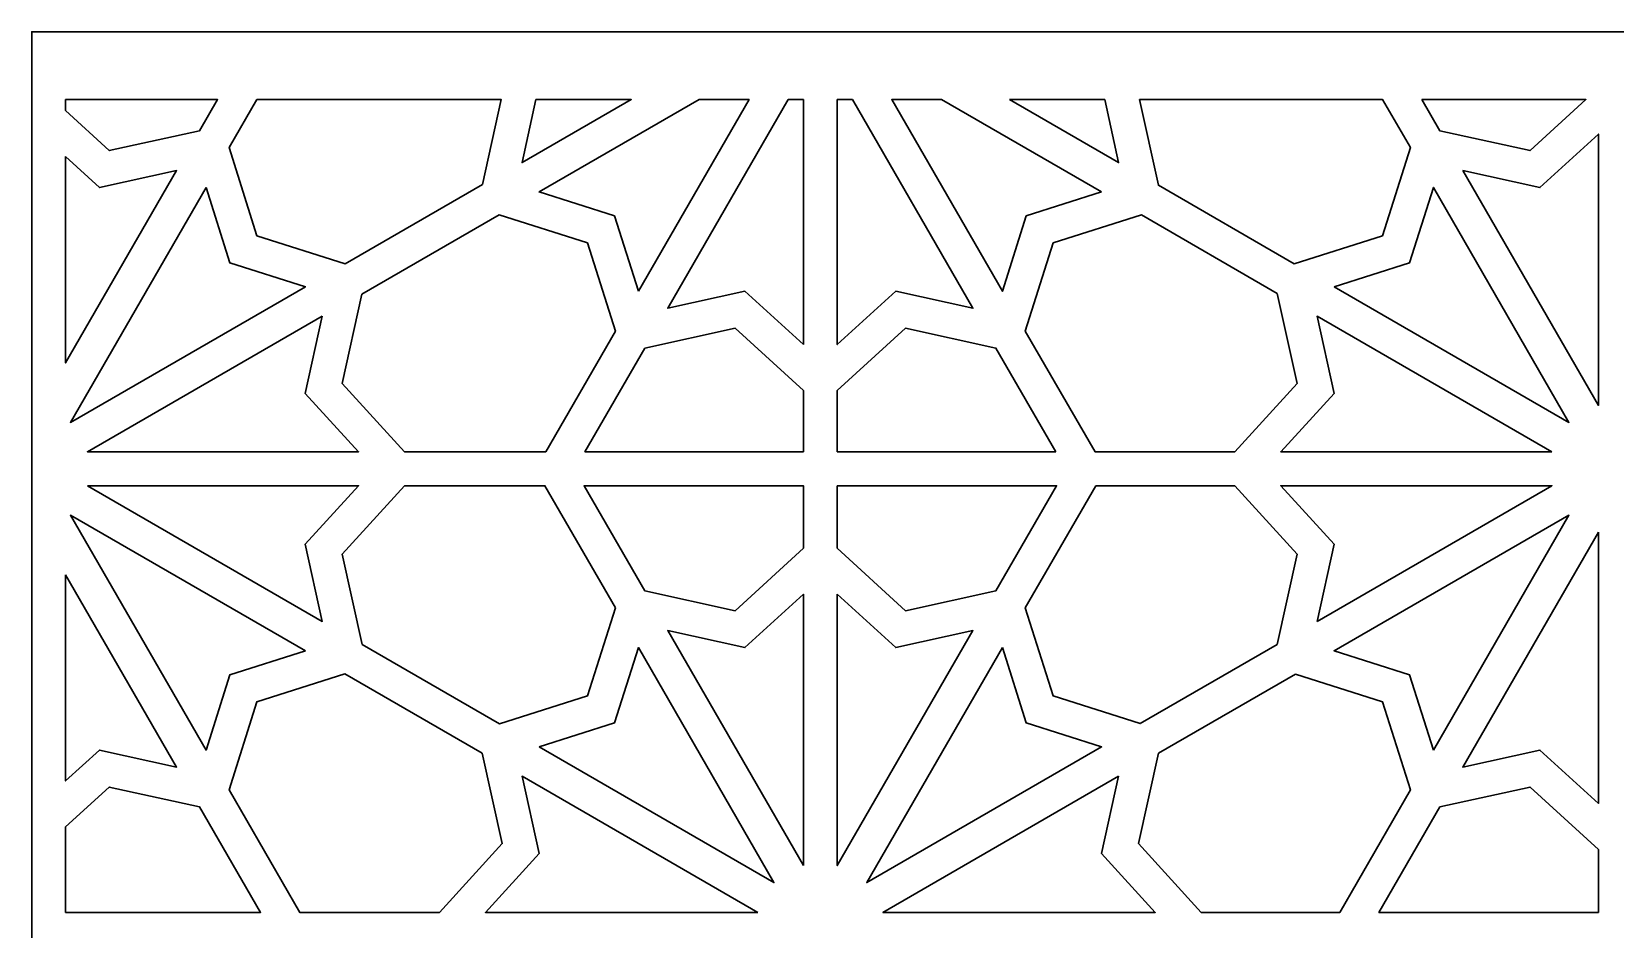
# Model space of a CAD drawing. Header units: centimetres. Extents: x -14 to -3.1, y -9 to -3.4.
# Drawn here: x -14.016 to -9.146, y -6.192 to -3.433 of the extents above; entities that cross this region are included whole.
import ezdxf

# ---------------------------------------------------------------- set-up
doc = ezdxf.new("R2010")
doc.units = ezdxf.units.CM
doc.header["$MEASUREMENT"] = 0
doc.layers.add('layer 1', color=7, linetype='Continuous')

msp = doc.modelspace()

# ---------------------------------------------------------------- linework, layer by layer
at = {"layer": 'layer 1', "color": 250, "lineweight": 30}
for points, knots in [([(-3.0891, -9.00022), (-3.0891, -9.00022), (-14.01558, -9.00022), (-14.01558, -9.00022), (-14.01558, -9.00022), (-14.01558, -9.00022), (-14.01558, -3.43259), (-14.01558, -3.43259), (-14.01558, -3.43259), (-14.01558, -3.43259), (-13.98674, -3.43259), (-13.98674, -3.43259), (-13.98674, -3.43259), (-13.98674, -3.43259), (-13.32329, -3.43259), (-13.32329, -3.43259), (-13.32329, -3.43259), (-13.32329, -3.43259), (-13.20275, -3.43259), (-13.20275, -3.43259), (-13.20275, -3.43259), (-13.20275, -3.43259), (-12.7472, -3.43259), (-12.7472, -3.43259), (-12.7472, -3.43259), (-12.7472, -3.43259), (-12.60581, -3.43259), (-12.60581, -3.43259), (-12.60581, -3.43259), (-12.60581, -3.43259), (-11.81042, -3.43259), (-11.81042, -3.43259), (-11.81042, -3.43259), (-11.81042, -3.43259), (-11.37021, -3.43259), (-11.37021, -3.43259), (-11.37021, -3.43259), (-11.37021, -3.43259), (-10.57482, -3.43259), (-10.57482, -3.43259), (-10.57482, -3.43259), (-10.57482, -3.43259), (-10.43343, -3.43259), (-10.43343, -3.43259), (-10.43343, -3.43259), (-10.43343, -3.43259), (-9.98187, -3.43259), (-9.98187, -3.43259), (-9.98187, -3.43259), (-9.98187, -3.43259), (-9.86133, -3.43259), (-9.86133, -3.43259), (-9.86133, -3.43259), (-9.86133, -3.43259), (-9.19788, -3.43259), (-9.19788, -3.43259), (-9.19788, -3.43259), (-9.19788, -3.43259), (-9.09349, -3.43259), (-9.09349, -3.43259), (-9.09349, -3.43259), (-9.09349, -3.43259), (-8.43004, -3.43259), (-8.43004, -3.43259), (-8.43004, -3.43259), (-8.43004, -3.43259), (-8.3095, -3.43259), (-8.3095, -3.43259), (-8.3095, -3.43259), (-8.3095, -3.43259), (-7.85851, -3.43259), (-7.85851, -3.43259), (-7.85851, -3.43259), (-7.85851, -3.43259), (-7.71711, -3.43259), (-7.71711, -3.43259), (-7.71711, -3.43259), (-7.71711, -3.43259), (-6.92172, -3.43259), (-6.92172, -3.43259), (-6.92172, -3.43259), (-6.92172, -3.43259), (-6.48151, -3.43259), (-6.48151, -3.43259), (-6.48151, -3.43259), (-6.48151, -3.43259), (-5.68613, -3.43259), (-5.68613, -3.43259), (-5.68613, -3.43259), (-5.68613, -3.43259), (-5.54473, -3.43259), (-5.54473, -3.43259), (-5.54473, -3.43259), (-5.54473, -3.43259), (-5.08862, -3.43259), (-5.08862, -3.43259), (-5.08862, -3.43259), (-5.08862, -3.43259), (-4.96807, -3.43259), (-4.96807, -3.43259), (-4.96807, -3.43259), (-4.96807, -3.43259), (-4.30463, -3.43259), (-4.30463, -3.43259), (-4.30463, -3.43259), (-4.30463, -3.43259), (-4.20023, -3.43259), (-4.20023, -3.43259), (-4.20023, -3.43259), (-4.20023, -3.43259), (-3.53678, -3.43259), (-3.53678, -3.43259), (-3.53678, -3.43259), (-3.53678, -3.43259), (-3.41624, -3.43259), (-3.41624, -3.43259), (-3.41624, -3.43259), (-3.41624, -3.43259), (-3.0891, -3.43259), (-3.0891, -3.43259), (-3.0891, -3.43259), (-3.0891, -3.43259), (-3.0891, -4.04459), (-3.0891, -4.04459), (-3.0891, -4.04459), (-3.0891, -4.04459), (-3.0891, -4.16514), (-3.0891, -4.16514), (-3.0891, -4.16514), (-3.0891, -4.16514), (-3.0891, -4.71676), (-3.0891, -4.71676), (-3.0891, -4.71676), (-3.0891, -4.71676), (-3.0891, -4.83627), (-3.0891, -4.83627), (-3.0891, -4.83627), (-3.0891, -4.83627), (-3.0891, -5.38789), (-3.0891, -5.38789), (-3.0891, -5.38789), (-3.0891, -5.38789), (-3.0891, -5.50844), (-3.0891, -5.50844), (-3.0891, -5.50844), (-3.0891, -5.50844), (-3.0891, -6.14027), (-3.0891, -6.14027), (-3.0891, -6.14027), (-3.0891, -6.14027), (-3.0891, -6.24467), (-3.0891, -6.24467), (-3.0891, -6.24467), (-3.0891, -6.24467), (-3.0891, -6.87264), (-3.0891, -6.87264), (-3.0891, -6.87264), (-3.0891, -6.87264), (-3.0891, -6.99318), (-3.0891, -6.99318), (-3.0891, -6.99318), (-3.0891, -6.99318), (-3.0891, -7.5448), (-3.0891, -7.5448), (-3.0891, -7.5448), (-3.0891, -7.5448), (-3.0891, -7.66432), (-3.0891, -7.66432), (-3.0891, -7.66432), (-3.0891, -7.66432), (-3.0891, -8.21594), (-3.0891, -8.21594), (-3.0891, -8.21594), (-3.0891, -8.21594), (-3.0891, -8.33648), (-3.0891, -8.33648), (-3.0891, -8.33648), (-3.0891, -8.33648), (-3.0891, -8.9668), (-3.0891, -8.9668), (-3.0891, -8.9668), (-3.0891, -8.9668), (-3.0891, -9.00022), (-3.0891, -9.00022)], [0, 0, 0, 0, 0.0212766, 0.0212766, 0.0212766, 0.0212766, 0.0425532, 0.0425532, 0.0425532, 0.0425532, 0.0638298, 0.0638298, 0.0638298, 0.0638298, 0.0851064, 0.0851064, 0.0851064, 0.0851064, 0.106383, 0.106383, 0.106383, 0.106383, 0.1276596, 0.1276596, 0.1276596, 0.1276596, 0.1489362, 0.1489362, 0.1489362, 0.1489362, 0.1702128, 0.1702128, 0.1702128, 0.1702128, 0.1914894, 0.1914894, 0.1914894, 0.1914894, 0.212766, 0.212766, 0.212766, 0.212766, 0.2340426, 0.2340426, 0.2340426, 0.2340426, 0.2553191, 0.2553191, 0.2553191, 0.2553191, 0.2765957, 0.2765957, 0.2765957, 0.2765957, 0.2978723, 0.2978723, 0.2978723, 0.2978723, 0.3191489, 0.3191489, 0.3191489, 0.3191489, 0.3404255, 0.3404255, 0.3404255, 0.3404255, 0.3617021, 0.3617021, 0.3617021, 0.3617021, 0.3829787, 0.3829787, 0.3829787, 0.3829787, 0.4042553, 0.4042553, 0.4042553, 0.4042553, 0.4255319, 0.4255319, 0.4255319, 0.4255319, 0.4468085, 0.4468085, 0.4468085, 0.4468085, 0.4680851, 0.4680851, 0.4680851, 0.4680851, 0.4893617, 0.4893617, 0.4893617, 0.4893617, 0.5106383, 0.5106383, 0.5106383, 0.5106383, 0.5319149, 0.5319149, 0.5319149, 0.5319149, 0.5531915, 0.5531915, 0.5531915, 0.5531915, 0.5744681, 0.5744681, 0.5744681, 0.5744681, 0.5957447, 0.5957447, 0.5957447, 0.5957447, 0.6170213, 0.6170213, 0.6170213, 0.6170213, 0.6382979, 0.6382979, 0.6382979, 0.6382979, 0.6595745, 0.6595745, 0.6595745, 0.6595745, 0.6808511, 0.6808511, 0.6808511, 0.6808511, 0.7021277, 0.7021277, 0.7021277, 0.7021277, 0.7234043, 0.7234043, 0.7234043, 0.7234043, 0.7446809, 0.7446809, 0.7446809, 0.7446809, 0.7659574, 0.7659574, 0.7659574, 0.7659574, 0.787234, 0.787234, 0.787234, 0.787234, 0.8085106, 0.8085106, 0.8085106, 0.8085106, 0.8297872, 0.8297872, 0.8297872, 0.8297872, 0.8510638, 0.8510638, 0.8510638, 0.8510638, 0.8723404, 0.8723404, 0.8723404, 0.8723404, 0.893617, 0.893617, 0.893617, 0.893617, 0.9148936, 0.9148936, 0.9148936, 0.9148936, 0.9361702, 0.9361702, 0.9361702, 0.9361702, 0.9574468, 0.9574468, 0.9574468, 0.9574468, 1, 1, 1, 1]), ([(-13.91119, -3.64137), (-13.91119, -3.64137), (-13.91119, -3.6753), (-13.91119, -3.6753), (-13.91119, -3.6753), (-13.91119, -3.6753), (-13.77677, -3.79809), (-13.77677, -3.79809), (-13.77677, -3.79809), (-13.77677, -3.79809), (-13.49902, -3.73696), (-13.49902, -3.73696), (-13.49902, -3.73696), (-13.49902, -3.73696), (-13.44384, -3.64137), (-13.44384, -3.64137), (-13.44384, -3.64137), (-13.44384, -3.64137), (-13.91119, -3.64137), (-13.91119, -3.64137)], [0, 0, 0, 0, 0.1666667, 0.1666667, 0.1666667, 0.1666667, 0.3333333, 0.3333333, 0.3333333, 0.3333333, 0.5, 0.5, 0.5, 0.5, 0.6666667, 0.6666667, 0.6666667, 0.6666667, 1, 1, 1, 1]), ([(-13.32329, -3.64137), (-13.32329, -3.64137), (-13.40862, -3.78916), (-13.40862, -3.78916), (-13.40862, -3.78916), (-13.40862, -3.78916), (-13.32269, -4.06026), (-13.32269, -4.06026), (-13.32269, -4.06026), (-13.32269, -4.06026), (-13.05158, -4.14619), (-13.05158, -4.14619), (-13.05158, -4.14619), (-13.05158, -4.14619), (-12.62912, -3.90228), (-12.62912, -3.90228), (-12.62912, -3.90228), (-12.62912, -3.90228), (-12.57169, -3.64137), (-12.57169, -3.64137), (-12.57169, -3.64137), (-12.57169, -3.64137), (-13.32329, -3.64137), (-13.32329, -3.64137)], [0, 0, 0, 0, 0.1428571, 0.1428571, 0.1428571, 0.1428571, 0.2857143, 0.2857143, 0.2857143, 0.2857143, 0.4285714, 0.4285714, 0.4285714, 0.4285714, 0.5714286, 0.5714286, 0.5714286, 0.5714286, 0.7142857, 0.7142857, 0.7142857, 0.7142857, 1, 1, 1, 1]), ([(-12.4648, -3.64137), (-12.4648, -3.64137), (-12.50742, -3.835), (-12.50742, -3.835), (-12.50742, -3.835), (-12.50742, -3.835), (-12.17205, -3.64137), (-12.17205, -3.64137), (-12.17205, -3.64137), (-12.17205, -3.64137), (-12.4648, -3.64137), (-12.4648, -3.64137)], [0, 0, 0, 0, 0.25, 0.25, 0.25, 0.25, 0.5, 0.5, 0.5, 0.5, 1, 1, 1, 1]), ([(-12.14994, -4.23068), (-12.14994, -4.23068), (-11.8097, -3.64137), (-11.8097, -3.64137), (-11.8097, -3.64137), (-11.8097, -3.64137), (-11.96326, -3.64137), (-11.96326, -3.64137), (-11.96326, -3.64137), (-11.96326, -3.64137), (-12.45522, -3.9254), (-12.45522, -3.9254), (-12.45522, -3.9254), (-12.45522, -3.9254), (-12.22341, -3.99888), (-12.22341, -3.99888), (-12.22341, -3.99888), (-12.22341, -3.99888), (-12.14994, -4.23068), (-12.14994, -4.23068)], [0, 0, 0, 0, 0.1666667, 0.1666667, 0.1666667, 0.1666667, 0.3333333, 0.3333333, 0.3333333, 0.3333333, 0.5, 0.5, 0.5, 0.5, 0.6666667, 0.6666667, 0.6666667, 0.6666667, 1, 1, 1, 1]), ([(-11.64251, -4.39462), (-11.64251, -4.39462), (-11.64251, -3.64137), (-11.64251, -3.64137), (-11.64251, -3.64137), (-11.64251, -3.64137), (-11.68916, -3.64137), (-11.68916, -3.64137), (-11.68916, -3.64137), (-11.68916, -3.64137), (-12.05953, -4.28288), (-12.05953, -4.28288), (-12.05953, -4.28288), (-12.05953, -4.28288), (-11.82204, -4.23061), (-11.82204, -4.23061), (-11.82204, -4.23061), (-11.82204, -4.23061), (-11.64251, -4.39462), (-11.64251, -4.39462)], [0, 0, 0, 0, 0.1666667, 0.1666667, 0.1666667, 0.1666667, 0.3333333, 0.3333333, 0.3333333, 0.3333333, 0.5, 0.5, 0.5, 0.5, 0.6666667, 0.6666667, 0.6666667, 0.6666667, 1, 1, 1, 1]), ([(-11.53812, -3.64137), (-11.53812, -3.64137), (-11.53812, -4.39462), (-11.53812, -4.39462), (-11.53812, -4.39462), (-11.53812, -4.39462), (-11.35859, -4.23061), (-11.35859, -4.23061), (-11.35859, -4.23061), (-11.35859, -4.23061), (-11.1211, -4.28288), (-11.1211, -4.28288), (-11.1211, -4.28288), (-11.1211, -4.28288), (-11.49147, -3.64137), (-11.49147, -3.64137), (-11.49147, -3.64137), (-11.49147, -3.64137), (-11.53812, -3.64137), (-11.53812, -3.64137)], [0, 0, 0, 0, 0.1666667, 0.1666667, 0.1666667, 0.1666667, 0.3333333, 0.3333333, 0.3333333, 0.3333333, 0.5, 0.5, 0.5, 0.5, 0.6666667, 0.6666667, 0.6666667, 0.6666667, 1, 1, 1, 1]), ([(-10.72541, -3.9254), (-10.72541, -3.9254), (-11.21737, -3.64137), (-11.21737, -3.64137), (-11.21737, -3.64137), (-11.21737, -3.64137), (-11.37093, -3.64137), (-11.37093, -3.64137), (-11.37093, -3.64137), (-11.37093, -3.64137), (-11.03069, -4.23068), (-11.03069, -4.23068), (-11.03069, -4.23068), (-11.03069, -4.23068), (-10.95722, -3.99888), (-10.95722, -3.99888), (-10.95722, -3.99888), (-10.95722, -3.99888), (-10.72541, -3.9254), (-10.72541, -3.9254)], [0, 0, 0, 0, 0.1666667, 0.1666667, 0.1666667, 0.1666667, 0.3333333, 0.3333333, 0.3333333, 0.3333333, 0.5, 0.5, 0.5, 0.5, 0.6666667, 0.6666667, 0.6666667, 0.6666667, 1, 1, 1, 1]), ([(-11.00858, -3.64137), (-11.00858, -3.64137), (-10.67321, -3.835), (-10.67321, -3.835), (-10.67321, -3.835), (-10.67321, -3.835), (-10.71583, -3.64137), (-10.71583, -3.64137), (-10.71583, -3.64137), (-10.71583, -3.64137), (-11.00858, -3.64137), (-11.00858, -3.64137)], [0, 0, 0, 0, 0.25, 0.25, 0.25, 0.25, 0.5, 0.5, 0.5, 0.5, 1, 1, 1, 1]), ([(-10.60894, -3.64137), (-10.60894, -3.64137), (-10.55093, -3.90492), (-10.55093, -3.90492), (-10.55093, -3.90492), (-10.55093, -3.90492), (-10.13304, -4.14619), (-10.13304, -4.14619), (-10.13304, -4.14619), (-10.13304, -4.14619), (-9.86194, -4.06026), (-9.86194, -4.06026), (-9.86194, -4.06026), (-9.86194, -4.06026), (-9.77601, -3.78916), (-9.77601, -3.78916), (-9.77601, -3.78916), (-9.77601, -3.78916), (-9.86133, -3.64137), (-9.86133, -3.64137), (-9.86133, -3.64137), (-9.86133, -3.64137), (-10.60894, -3.64137), (-10.60894, -3.64137)], [0, 0, 0, 0, 0.1428571, 0.1428571, 0.1428571, 0.1428571, 0.2857143, 0.2857143, 0.2857143, 0.2857143, 0.4285714, 0.4285714, 0.4285714, 0.4285714, 0.5714286, 0.5714286, 0.5714286, 0.5714286, 0.7142857, 0.7142857, 0.7142857, 0.7142857, 1, 1, 1, 1]), ([(-9.74079, -3.64137), (-9.74079, -3.64137), (-9.6856, -3.73696), (-9.6856, -3.73696), (-9.6856, -3.73696), (-9.6856, -3.73696), (-9.40785, -3.79809), (-9.40785, -3.79809), (-9.40785, -3.79809), (-9.40785, -3.79809), (-9.2363, -3.64137), (-9.2363, -3.64137), (-9.2363, -3.64137), (-9.2363, -3.64137), (-9.74079, -3.64137), (-9.74079, -3.64137)], [0, 0, 0, 0, 0.2, 0.2, 0.2, 0.2, 0.4, 0.4, 0.4, 0.4, 0.6, 0.6, 0.6, 0.6, 1, 1, 1, 1]), ([(-9.6149, -3.85941), (-9.6149, -3.85941), (-9.19788, -4.58171), (-9.19788, -4.58171), (-9.19788, -4.58171), (-9.19788, -4.58171), (-9.19788, -3.74768), (-9.19788, -3.74768), (-9.19788, -3.74768), (-9.19788, -3.74768), (-9.37741, -3.91169), (-9.37741, -3.91169), (-9.37741, -3.91169), (-9.37741, -3.91169), (-9.6149, -3.85941), (-9.6149, -3.85941)], [0, 0, 0, 0, 0.2, 0.2, 0.2, 0.2, 0.4, 0.4, 0.4, 0.4, 0.6, 0.6, 0.6, 0.6, 1, 1, 1, 1]), ([(-13.91119, -3.8167), (-13.91119, -3.8167), (-13.91119, -4.45085), (-13.91119, -4.45085), (-13.91119, -4.45085), (-13.91119, -4.45085), (-13.56972, -3.85941), (-13.56972, -3.85941), (-13.56972, -3.85941), (-13.56972, -3.85941), (-13.80721, -3.91169), (-13.80721, -3.91169), (-13.80721, -3.91169), (-13.80721, -3.91169), (-13.91119, -3.8167), (-13.91119, -3.8167)], [0, 0, 0, 0, 0.2, 0.2, 0.2, 0.2, 0.4, 0.4, 0.4, 0.4, 0.6, 0.6, 0.6, 0.6, 1, 1, 1, 1]), ([(-13.47932, -3.91161), (-13.47932, -3.91161), (-13.89634, -4.63391), (-13.89634, -4.63391), (-13.89634, -4.63391), (-13.89634, -4.63391), (-13.17404, -4.21689), (-13.17404, -4.21689), (-13.17404, -4.21689), (-13.17404, -4.21689), (-13.40584, -4.14342), (-13.40584, -4.14342), (-13.40584, -4.14342), (-13.40584, -4.14342), (-13.47932, -3.91161), (-13.47932, -3.91161)], [0, 0, 0, 0, 0.2, 0.2, 0.2, 0.2, 0.4, 0.4, 0.4, 0.4, 0.6, 0.6, 0.6, 0.6, 1, 1, 1, 1]), ([(-10.01059, -4.21689), (-10.01059, -4.21689), (-9.28829, -4.63391), (-9.28829, -4.63391), (-9.28829, -4.63391), (-9.28829, -4.63391), (-9.70531, -3.91161), (-9.70531, -3.91161), (-9.70531, -3.91161), (-9.70531, -3.91161), (-9.77878, -4.14342), (-9.77878, -4.14342), (-9.77878, -4.14342), (-9.77878, -4.14342), (-10.01059, -4.21689), (-10.01059, -4.21689)], [0, 0, 0, 0, 0.2, 0.2, 0.2, 0.2, 0.4, 0.4, 0.4, 0.4, 0.6, 0.6, 0.6, 0.6, 1, 1, 1, 1]), ([(-12.43494, -4.72432), (-12.43494, -4.72432), (-12.22064, -4.35314), (-12.22064, -4.35314), (-12.22064, -4.35314), (-12.22064, -4.35314), (-12.30657, -4.08203), (-12.30657, -4.08203), (-12.30657, -4.08203), (-12.30657, -4.08203), (-12.57767, -3.9961), (-12.57767, -3.9961), (-12.57767, -3.9961), (-12.57767, -3.9961), (-13.00014, -4.24001), (-13.00014, -4.24001), (-13.00014, -4.24001), (-13.00014, -4.24001), (-13.06052, -4.51435), (-13.06052, -4.51435), (-13.06052, -4.51435), (-13.06052, -4.51435), (-12.8687, -4.72432), (-12.8687, -4.72432), (-12.8687, -4.72432), (-12.8687, -4.72432), (-12.43494, -4.72432), (-12.43494, -4.72432)], [0, 0, 0, 0, 0.125, 0.125, 0.125, 0.125, 0.25, 0.25, 0.25, 0.25, 0.375, 0.375, 0.375, 0.375, 0.5, 0.5, 0.5, 0.5, 0.625, 0.625, 0.625, 0.625, 0.75, 0.75, 0.75, 0.75, 1, 1, 1, 1]), ([(-10.18507, -4.23737), (-10.18507, -4.23737), (-10.60296, -3.9961), (-10.60296, -3.9961), (-10.60296, -3.9961), (-10.60296, -3.9961), (-10.87406, -4.08203), (-10.87406, -4.08203), (-10.87406, -4.08203), (-10.87406, -4.08203), (-10.95999, -4.35314), (-10.95999, -4.35314), (-10.95999, -4.35314), (-10.95999, -4.35314), (-10.74569, -4.72432), (-10.74569, -4.72432), (-10.74569, -4.72432), (-10.74569, -4.72432), (-10.31592, -4.72432), (-10.31592, -4.72432), (-10.31592, -4.72432), (-10.31592, -4.72432), (-10.12411, -4.51435), (-10.12411, -4.51435), (-10.12411, -4.51435), (-10.12411, -4.51435), (-10.18507, -4.23737), (-10.18507, -4.23737)], [0, 0, 0, 0, 0.125, 0.125, 0.125, 0.125, 0.25, 0.25, 0.25, 0.25, 0.375, 0.375, 0.375, 0.375, 0.5, 0.5, 0.5, 0.5, 0.625, 0.625, 0.625, 0.625, 0.75, 0.75, 0.75, 0.75, 1, 1, 1, 1]), ([(-13.12184, -4.3073), (-13.12184, -4.3073), (-13.84414, -4.72432), (-13.84414, -4.72432), (-13.84414, -4.72432), (-13.84414, -4.72432), (-13.0101, -4.72432), (-13.0101, -4.72432), (-13.0101, -4.72432), (-13.0101, -4.72432), (-13.17411, -4.54479), (-13.17411, -4.54479), (-13.17411, -4.54479), (-13.17411, -4.54479), (-13.12184, -4.3073), (-13.12184, -4.3073)], [0, 0, 0, 0, 0.2, 0.2, 0.2, 0.2, 0.4, 0.4, 0.4, 0.4, 0.6, 0.6, 0.6, 0.6, 1, 1, 1, 1]), ([(-9.34048, -4.72432), (-9.34048, -4.72432), (-10.06279, -4.3073), (-10.06279, -4.3073), (-10.06279, -4.3073), (-10.06279, -4.3073), (-10.01051, -4.54479), (-10.01051, -4.54479), (-10.01051, -4.54479), (-10.01051, -4.54479), (-10.17452, -4.72432), (-10.17452, -4.72432), (-10.17452, -4.72432), (-10.17452, -4.72432), (-9.34048, -4.72432), (-9.34048, -4.72432)], [0, 0, 0, 0, 0.2, 0.2, 0.2, 0.2, 0.4, 0.4, 0.4, 0.4, 0.6, 0.6, 0.6, 0.6, 1, 1, 1, 1]), ([(-12.13023, -4.40533), (-12.13023, -4.40533), (-12.3144, -4.72432), (-12.3144, -4.72432), (-12.3144, -4.72432), (-12.3144, -4.72432), (-11.64251, -4.72432), (-11.64251, -4.72432), (-11.64251, -4.72432), (-11.64251, -4.72432), (-11.64251, -4.53602), (-11.64251, -4.53602), (-11.64251, -4.53602), (-11.64251, -4.53602), (-11.85248, -4.3442), (-11.85248, -4.3442), (-11.85248, -4.3442), (-11.85248, -4.3442), (-12.13023, -4.40533), (-12.13023, -4.40533)], [0, 0, 0, 0, 0.1666667, 0.1666667, 0.1666667, 0.1666667, 0.3333333, 0.3333333, 0.3333333, 0.3333333, 0.5, 0.5, 0.5, 0.5, 0.6666667, 0.6666667, 0.6666667, 0.6666667, 1, 1, 1, 1]), ([(-10.86623, -4.72432), (-10.86623, -4.72432), (-11.0504, -4.40533), (-11.0504, -4.40533), (-11.0504, -4.40533), (-11.0504, -4.40533), (-11.32815, -4.3442), (-11.32815, -4.3442), (-11.32815, -4.3442), (-11.32815, -4.3442), (-11.53812, -4.53602), (-11.53812, -4.53602), (-11.53812, -4.53602), (-11.53812, -4.53602), (-11.53812, -4.72432), (-11.53812, -4.72432), (-11.53812, -4.72432), (-11.53812, -4.72432), (-10.86623, -4.72432), (-10.86623, -4.72432)], [0, 0, 0, 0, 0.1666667, 0.1666667, 0.1666667, 0.1666667, 0.3333333, 0.3333333, 0.3333333, 0.3333333, 0.5, 0.5, 0.5, 0.5, 0.6666667, 0.6666667, 0.6666667, 0.6666667, 1, 1, 1, 1]), ([(-13.84414, -4.82871), (-13.84414, -4.82871), (-13.12184, -5.24573), (-13.12184, -5.24573), (-13.12184, -5.24573), (-13.12184, -5.24573), (-13.17411, -5.00824), (-13.17411, -5.00824), (-13.17411, -5.00824), (-13.17411, -5.00824), (-13.0101, -4.82871), (-13.0101, -4.82871), (-13.0101, -4.82871), (-13.0101, -4.82871), (-13.84414, -4.82871), (-13.84414, -4.82871)], [0, 0, 0, 0, 0.2, 0.2, 0.2, 0.2, 0.4, 0.4, 0.4, 0.4, 0.6, 0.6, 0.6, 0.6, 1, 1, 1, 1]), ([(-12.22064, -5.20383), (-12.22064, -5.20383), (-12.43721, -4.82871), (-12.43721, -4.82871), (-12.43721, -4.82871), (-12.43721, -4.82871), (-12.8687, -4.82871), (-12.8687, -4.82871), (-12.8687, -4.82871), (-12.8687, -4.82871), (-13.06052, -5.03868), (-13.06052, -5.03868), (-13.06052, -5.03868), (-13.06052, -5.03868), (-12.99939, -5.31643), (-12.99939, -5.31643), (-12.99939, -5.31643), (-12.99939, -5.31643), (-12.57661, -5.56052), (-12.57661, -5.56052), (-12.57661, -5.56052), (-12.57661, -5.56052), (-12.30657, -5.47493), (-12.30657, -5.47493), (-12.30657, -5.47493), (-12.30657, -5.47493), (-12.22064, -5.20383), (-12.22064, -5.20383)], [0, 0, 0, 0, 0.125, 0.125, 0.125, 0.125, 0.25, 0.25, 0.25, 0.25, 0.375, 0.375, 0.375, 0.375, 0.5, 0.5, 0.5, 0.5, 0.625, 0.625, 0.625, 0.625, 0.75, 0.75, 0.75, 0.75, 1, 1, 1, 1]), ([(-11.64251, -5.02095), (-11.64251, -5.02095), (-11.64251, -4.82871), (-11.64251, -4.82871), (-11.64251, -4.82871), (-11.64251, -4.82871), (-12.31667, -4.82871), (-12.31667, -4.82871), (-12.31667, -4.82871), (-12.31667, -4.82871), (-12.13023, -5.15163), (-12.13023, -5.15163), (-12.13023, -5.15163), (-12.13023, -5.15163), (-11.85248, -5.21276), (-11.85248, -5.21276), (-11.85248, -5.21276), (-11.85248, -5.21276), (-11.64251, -5.02095), (-11.64251, -5.02095)], [0, 0, 0, 0, 0.1666667, 0.1666667, 0.1666667, 0.1666667, 0.3333333, 0.3333333, 0.3333333, 0.3333333, 0.5, 0.5, 0.5, 0.5, 0.6666667, 0.6666667, 0.6666667, 0.6666667, 1, 1, 1, 1]), ([(-11.53812, -4.82871), (-11.53812, -4.82871), (-11.53812, -5.02095), (-11.53812, -5.02095), (-11.53812, -5.02095), (-11.53812, -5.02095), (-11.32815, -5.21276), (-11.32815, -5.21276), (-11.32815, -5.21276), (-11.32815, -5.21276), (-11.0504, -5.15163), (-11.0504, -5.15163), (-11.0504, -5.15163), (-11.0504, -5.15163), (-10.86396, -4.82871), (-10.86396, -4.82871), (-10.86396, -4.82871), (-10.86396, -4.82871), (-11.53812, -4.82871), (-11.53812, -4.82871)], [0, 0, 0, 0, 0.1666667, 0.1666667, 0.1666667, 0.1666667, 0.3333333, 0.3333333, 0.3333333, 0.3333333, 0.5, 0.5, 0.5, 0.5, 0.6666667, 0.6666667, 0.6666667, 0.6666667, 1, 1, 1, 1]), ([(-10.74342, -4.82871), (-10.74342, -4.82871), (-10.95999, -5.20383), (-10.95999, -5.20383), (-10.95999, -5.20383), (-10.95999, -5.20383), (-10.87406, -5.47493), (-10.87406, -5.47493), (-10.87406, -5.47493), (-10.87406, -5.47493), (-10.6066, -5.5597), (-10.6066, -5.5597), (-10.6066, -5.5597), (-10.6066, -5.5597), (-10.18524, -5.31643), (-10.18524, -5.31643), (-10.18524, -5.31643), (-10.18524, -5.31643), (-10.12411, -5.03868), (-10.12411, -5.03868), (-10.12411, -5.03868), (-10.12411, -5.03868), (-10.31592, -4.82871), (-10.31592, -4.82871), (-10.31592, -4.82871), (-10.31592, -4.82871), (-10.74342, -4.82871), (-10.74342, -4.82871)], [0, 0, 0, 0, 0.125, 0.125, 0.125, 0.125, 0.25, 0.25, 0.25, 0.25, 0.375, 0.375, 0.375, 0.375, 0.5, 0.5, 0.5, 0.5, 0.625, 0.625, 0.625, 0.625, 0.75, 0.75, 0.75, 0.75, 1, 1, 1, 1]), ([(-10.06279, -5.24573), (-10.06279, -5.24573), (-9.34048, -4.82871), (-9.34048, -4.82871), (-9.34048, -4.82871), (-9.34048, -4.82871), (-10.17452, -4.82871), (-10.17452, -4.82871), (-10.17452, -4.82871), (-10.17452, -4.82871), (-10.01051, -5.00824), (-10.01051, -5.00824), (-10.01051, -5.00824), (-10.01051, -5.00824), (-10.06279, -5.24573), (-10.06279, -5.24573)], [0, 0, 0, 0, 0.2, 0.2, 0.2, 0.2, 0.4, 0.4, 0.4, 0.4, 0.6, 0.6, 0.6, 0.6, 1, 1, 1, 1]), ([(-13.17404, -5.33614), (-13.17404, -5.33614), (-13.89634, -4.91912), (-13.89634, -4.91912), (-13.89634, -4.91912), (-13.89634, -4.91912), (-13.47932, -5.64142), (-13.47932, -5.64142), (-13.47932, -5.64142), (-13.47932, -5.64142), (-13.40584, -5.40961), (-13.40584, -5.40961), (-13.40584, -5.40961), (-13.40584, -5.40961), (-13.17404, -5.33614), (-13.17404, -5.33614)], [0, 0, 0, 0, 0.2, 0.2, 0.2, 0.2, 0.4, 0.4, 0.4, 0.4, 0.6, 0.6, 0.6, 0.6, 1, 1, 1, 1]), ([(-9.70531, -5.64142), (-9.70531, -5.64142), (-9.28829, -4.91912), (-9.28829, -4.91912), (-9.28829, -4.91912), (-9.28829, -4.91912), (-10.01059, -5.33614), (-10.01059, -5.33614), (-10.01059, -5.33614), (-10.01059, -5.33614), (-9.77878, -5.40961), (-9.77878, -5.40961), (-9.77878, -5.40961), (-9.77878, -5.40961), (-9.70531, -5.64142), (-9.70531, -5.64142)], [0, 0, 0, 0, 0.2, 0.2, 0.2, 0.2, 0.4, 0.4, 0.4, 0.4, 0.6, 0.6, 0.6, 0.6, 1, 1, 1, 1]), ([(-9.19788, -4.97132), (-9.19788, -4.97132), (-9.6149, -5.69362), (-9.6149, -5.69362), (-9.6149, -5.69362), (-9.6149, -5.69362), (-9.37741, -5.64135), (-9.37741, -5.64135), (-9.37741, -5.64135), (-9.37741, -5.64135), (-9.19788, -5.80535), (-9.19788, -5.80535), (-9.19788, -5.80535), (-9.19788, -5.80535), (-9.19788, -4.97132), (-9.19788, -4.97132)], [0, 0, 0, 0, 0.2, 0.2, 0.2, 0.2, 0.4, 0.4, 0.4, 0.4, 0.6, 0.6, 0.6, 0.6, 1, 1, 1, 1]), ([(-13.91119, -5.10218), (-13.91119, -5.10218), (-13.91119, -5.73633), (-13.91119, -5.73633), (-13.91119, -5.73633), (-13.91119, -5.73633), (-13.80721, -5.64135), (-13.80721, -5.64135), (-13.80721, -5.64135), (-13.80721, -5.64135), (-13.56972, -5.69362), (-13.56972, -5.69362), (-13.56972, -5.69362), (-13.56972, -5.69362), (-13.91119, -5.10218), (-13.91119, -5.10218)], [0, 0, 0, 0, 0.2, 0.2, 0.2, 0.2, 0.4, 0.4, 0.4, 0.4, 0.6, 0.6, 0.6, 0.6, 1, 1, 1, 1]), ([(-11.64251, -5.99638), (-11.64251, -5.99638), (-11.64251, -5.16234), (-11.64251, -5.16234), (-11.64251, -5.16234), (-11.64251, -5.16234), (-11.82204, -5.32635), (-11.82204, -5.32635), (-11.82204, -5.32635), (-11.82204, -5.32635), (-12.05953, -5.27408), (-12.05953, -5.27408), (-12.05953, -5.27408), (-12.05953, -5.27408), (-11.64251, -5.99638), (-11.64251, -5.99638)], [0, 0, 0, 0, 0.2, 0.2, 0.2, 0.2, 0.4, 0.4, 0.4, 0.4, 0.6, 0.6, 0.6, 0.6, 1, 1, 1, 1]), ([(-11.53812, -5.16234), (-11.53812, -5.16234), (-11.53812, -5.99638), (-11.53812, -5.99638), (-11.53812, -5.99638), (-11.53812, -5.99638), (-11.1211, -5.27408), (-11.1211, -5.27408), (-11.1211, -5.27408), (-11.1211, -5.27408), (-11.35859, -5.32635), (-11.35859, -5.32635), (-11.35859, -5.32635), (-11.35859, -5.32635), (-11.53812, -5.16234), (-11.53812, -5.16234)], [0, 0, 0, 0, 0.2, 0.2, 0.2, 0.2, 0.4, 0.4, 0.4, 0.4, 0.6, 0.6, 0.6, 0.6, 1, 1, 1, 1]), ([(-12.45522, -5.63156), (-12.45522, -5.63156), (-11.73292, -6.04858), (-11.73292, -6.04858), (-11.73292, -6.04858), (-11.73292, -6.04858), (-12.14994, -5.32628), (-12.14994, -5.32628), (-12.14994, -5.32628), (-12.14994, -5.32628), (-12.22341, -5.55808), (-12.22341, -5.55808), (-12.22341, -5.55808), (-12.22341, -5.55808), (-12.45522, -5.63156), (-12.45522, -5.63156)], [0, 0, 0, 0, 0.2, 0.2, 0.2, 0.2, 0.4, 0.4, 0.4, 0.4, 0.6, 0.6, 0.6, 0.6, 1, 1, 1, 1]), ([(-11.03069, -5.32628), (-11.03069, -5.32628), (-11.44771, -6.04858), (-11.44771, -6.04858), (-11.44771, -6.04858), (-11.44771, -6.04858), (-10.72541, -5.63156), (-10.72541, -5.63156), (-10.72541, -5.63156), (-10.72541, -5.63156), (-10.95722, -5.55808), (-10.95722, -5.55808), (-10.95722, -5.55808), (-10.95722, -5.55808), (-11.03069, -5.32628), (-11.03069, -5.32628)], [0, 0, 0, 0, 0.2, 0.2, 0.2, 0.2, 0.4, 0.4, 0.4, 0.4, 0.6, 0.6, 0.6, 0.6, 1, 1, 1, 1]), ([(-12.62987, -5.65127), (-12.62987, -5.65127), (-13.05265, -5.40717), (-13.05265, -5.40717), (-13.05265, -5.40717), (-13.05265, -5.40717), (-13.32269, -5.49277), (-13.32269, -5.49277), (-13.32269, -5.49277), (-13.32269, -5.49277), (-13.40862, -5.76387), (-13.40862, -5.76387), (-13.40862, -5.76387), (-13.40862, -5.76387), (-13.1913, -6.14027), (-13.1913, -6.14027), (-13.1913, -6.14027), (-13.1913, -6.14027), (-12.76173, -6.14027), (-12.76173, -6.14027), (-12.76173, -6.14027), (-12.76173, -6.14027), (-12.56874, -5.92902), (-12.56874, -5.92902), (-12.56874, -5.92902), (-12.56874, -5.92902), (-12.62987, -5.65127), (-12.62987, -5.65127)], [0, 0, 0, 0, 0.125, 0.125, 0.125, 0.125, 0.25, 0.25, 0.25, 0.25, 0.375, 0.375, 0.375, 0.375, 0.5, 0.5, 0.5, 0.5, 0.625, 0.625, 0.625, 0.625, 0.75, 0.75, 0.75, 0.75, 1, 1, 1, 1]), ([(-10.1294, -5.40799), (-10.1294, -5.40799), (-10.55076, -5.65127), (-10.55076, -5.65127), (-10.55076, -5.65127), (-10.55076, -5.65127), (-10.61189, -5.92902), (-10.61189, -5.92902), (-10.61189, -5.92902), (-10.61189, -5.92902), (-10.4189, -6.14027), (-10.4189, -6.14027), (-10.4189, -6.14027), (-10.4189, -6.14027), (-9.99332, -6.14027), (-9.99332, -6.14027), (-9.99332, -6.14027), (-9.99332, -6.14027), (-9.77601, -5.76387), (-9.77601, -5.76387), (-9.77601, -5.76387), (-9.77601, -5.76387), (-9.86194, -5.49277), (-9.86194, -5.49277), (-9.86194, -5.49277), (-9.86194, -5.49277), (-10.1294, -5.40799), (-10.1294, -5.40799)], [0, 0, 0, 0, 0.125, 0.125, 0.125, 0.125, 0.25, 0.25, 0.25, 0.25, 0.375, 0.375, 0.375, 0.375, 0.5, 0.5, 0.5, 0.5, 0.625, 0.625, 0.625, 0.625, 0.75, 0.75, 0.75, 0.75, 1, 1, 1, 1]), ([(-11.78289, -6.14027), (-11.78289, -6.14027), (-12.50742, -5.72196), (-12.50742, -5.72196), (-12.50742, -5.72196), (-12.50742, -5.72196), (-12.45514, -5.95945), (-12.45514, -5.95945), (-12.45514, -5.95945), (-12.45514, -5.95945), (-12.62033, -6.14027), (-12.62033, -6.14027), (-12.62033, -6.14027), (-12.62033, -6.14027), (-11.78289, -6.14027), (-11.78289, -6.14027)], [0, 0, 0, 0, 0.2, 0.2, 0.2, 0.2, 0.4, 0.4, 0.4, 0.4, 0.6, 0.6, 0.6, 0.6, 1, 1, 1, 1]), ([(-10.67321, -5.72196), (-10.67321, -5.72196), (-11.39774, -6.14027), (-11.39774, -6.14027), (-11.39774, -6.14027), (-11.39774, -6.14027), (-10.5603, -6.14027), (-10.5603, -6.14027), (-10.5603, -6.14027), (-10.5603, -6.14027), (-10.72548, -5.95945), (-10.72548, -5.95945), (-10.72548, -5.95945), (-10.72548, -5.95945), (-10.67321, -5.72196), (-10.67321, -5.72196)], [0, 0, 0, 0, 0.2, 0.2, 0.2, 0.2, 0.4, 0.4, 0.4, 0.4, 0.6, 0.6, 0.6, 0.6, 1, 1, 1, 1]), ([(-13.91119, -5.87773), (-13.91119, -5.87773), (-13.91119, -6.14027), (-13.91119, -6.14027), (-13.91119, -6.14027), (-13.91119, -6.14027), (-13.31185, -6.14027), (-13.31185, -6.14027), (-13.31185, -6.14027), (-13.31185, -6.14027), (-13.49902, -5.81607), (-13.49902, -5.81607), (-13.49902, -5.81607), (-13.49902, -5.81607), (-13.77677, -5.75494), (-13.77677, -5.75494), (-13.77677, -5.75494), (-13.77677, -5.75494), (-13.91119, -5.87773), (-13.91119, -5.87773)], [0, 0, 0, 0, 0.1666667, 0.1666667, 0.1666667, 0.1666667, 0.3333333, 0.3333333, 0.3333333, 0.3333333, 0.5, 0.5, 0.5, 0.5, 0.6666667, 0.6666667, 0.6666667, 0.6666667, 1, 1, 1, 1]), ([(-9.6856, -5.81607), (-9.6856, -5.81607), (-9.87278, -6.14027), (-9.87278, -6.14027), (-9.87278, -6.14027), (-9.87278, -6.14027), (-9.19788, -6.14027), (-9.19788, -6.14027), (-9.19788, -6.14027), (-9.19788, -6.14027), (-9.19788, -5.94675), (-9.19788, -5.94675), (-9.19788, -5.94675), (-9.19788, -5.94675), (-9.40785, -5.75494), (-9.40785, -5.75494), (-9.40785, -5.75494), (-9.40785, -5.75494), (-9.6856, -5.81607), (-9.6856, -5.81607)], [0, 0, 0, 0, 0.1666667, 0.1666667, 0.1666667, 0.1666667, 0.3333333, 0.3333333, 0.3333333, 0.3333333, 0.5, 0.5, 0.5, 0.5, 0.6666667, 0.6666667, 0.6666667, 0.6666667, 1, 1, 1, 1])]:
    msp.add_open_spline(points, degree=3, knots=knots, dxfattribs=at)

doc.saveas('drawing.dxf')
